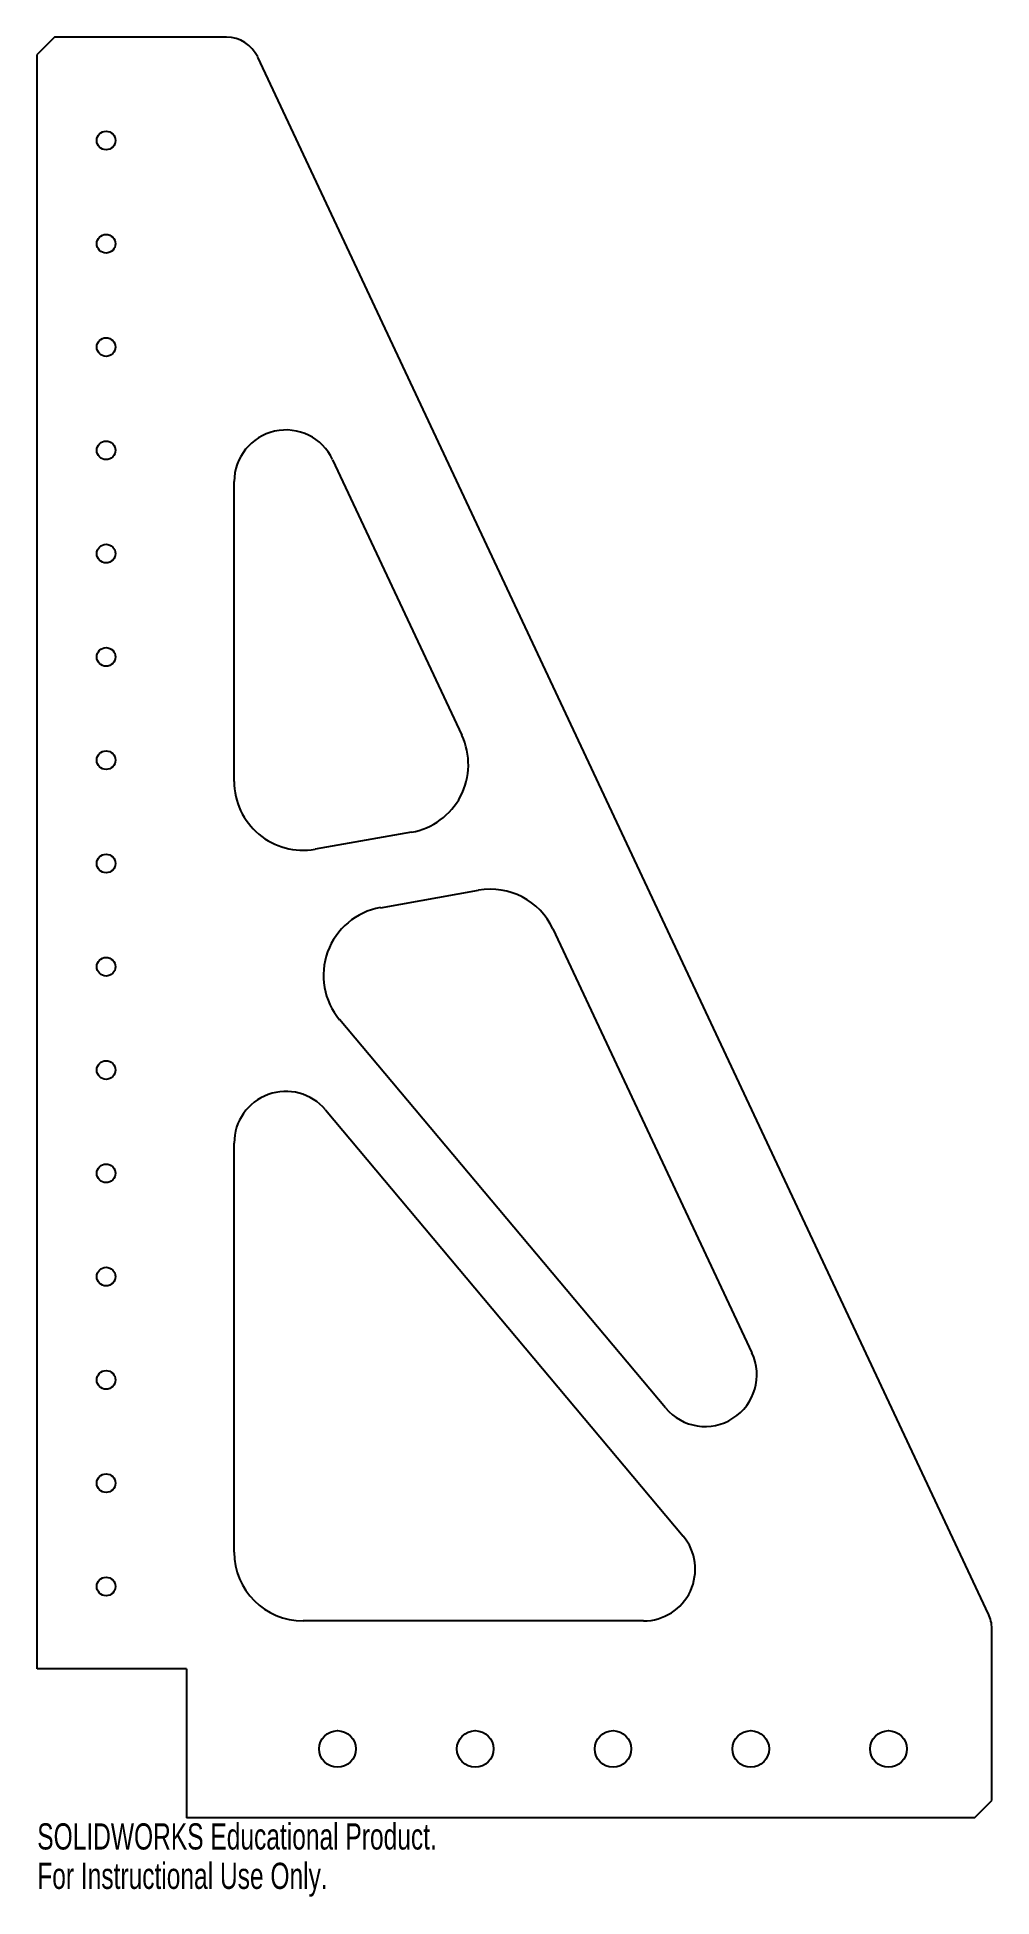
# Model space of a CAD drawing. Header units: inches. Extents: x -0.9 to 6, y -1.5 to 12.
import ezdxf

# ---------------------------------------------------------------- set-up
doc = ezdxf.new("R2010")
doc.units = ezdxf.units.IN
doc.header["$MEASUREMENT"] = 0
doc.styles.add('SLDTEXTSTYLE0', font='TXT', dxfattribs={"width": 0.7})

msp = doc.modelspace()

# ---------------------------------------------------------------- linework, layer by layer
at = {"color": 7, "linetype": 'Continuous', "lineweight": 25}
for p, q in [((-0.805, 12), (-0.93, 11.875)), ((0.444, 12), (-0.805, 12)), ((-0.93, 0.153), (-0.93, 11.875)), ((5.976, 0.55), (0.671, 11.856)), ((1.214, 8.932), (2.153, 6.932)), ((0.5, 6.596), (0.5, 8.773)), ((1.787, 6.227), (1.087, 6.103)), ((1.562, 5.679), (2.274, 5.805)), ((2.813, 5.525), (4.258, 2.446)), ((3.631, 2.046), (1.265, 4.866)), ((1.162, 4.211), (3.759, 1.116)), ((0.5, 1), (0.5, 3.97)), ((3.472, 0.5), (1, 0.5)), ((6, -0.805), (6, 0.444)), ((0.153, 0.153), (-0.93, 0.153)), ((0.153, 0.153), (0.153, -0.93)), ((5.875, -0.93), (6, -0.805)), ((5.875, -0.93), (0.153, -0.93))]:
    msp.add_line(p, q, dxfattribs=at)
for centre, radius in [((-0.43, 11.25), 0.0675), ((-0.43, 10.5), 0.0675), ((-0.43, 9.75), 0.0675), ((-0.43, 9), 0.0675), ((-0.43, 8.25), 0.0675), ((-0.43, 7.5), 0.0675), ((-0.43, 6.75), 0.0675), ((-0.43, 6), 0.0675), ((-0.43, 5.25), 0.0675), ((-0.43, 4.5), 0.0675), ((-0.43, 3.75), 0.0675), ((-0.43, 3), 0.0675), ((-0.43, 2.25), 0.0675), ((-0.43, 1.5), 0.0675), ((-0.43, 0.75), 0.0675), ((1.25, -0.43), 0.133), ((2.25, -0.43), 0.133), ((3.25, -0.43), 0.133), ((4.25, -0.43), 0.133), ((5.25, -0.43), 0.133)]:
    msp.add_circle(centre, radius, dxfattribs=at)
for centre, radius, start, end in [((0.444, 11.75), 0.25, 25.1405, 90), ((0.875, 8.773), 0.375, 25.1405, 180), ((1.7, 6.719), 0.5, 280, 25.1405), ((1, 6.596), 0.5, 180, 280), ((2.361, 5.313), 0.5, 25.1405, 100), ((1.648, 5.187), 0.5, 100, 220), ((0.875, 3.97), 0.375, 40, 180), ((3.919, 2.287), 0.375, 220, 25.1405), ((3.472, 0.875), 0.375, 270, 40), ((1, 1), 0.5, 180, 270), ((5.75, 0.444), 0.25, 0, 25.1405)]:
    msp.add_arc(centre, radius, start, end, dxfattribs=at)

# ---------------------------------------------------------------- texts
at = {"color": 7, "linetype": 'Continuous', "char_height": 0.1903, "attachment_point": 1, "style": 'SLDTEXTSTYLE0'}
for s, insert in [('SOLIDWORKS Educational Product.', (-0.93, -0.97)), ('For Instructional Use Only.', (-0.93, -1.256))]:
    msp.add_mtext(s, dxfattribs=dict(at, insert=insert))

doc.saveas('drawing.dxf')
